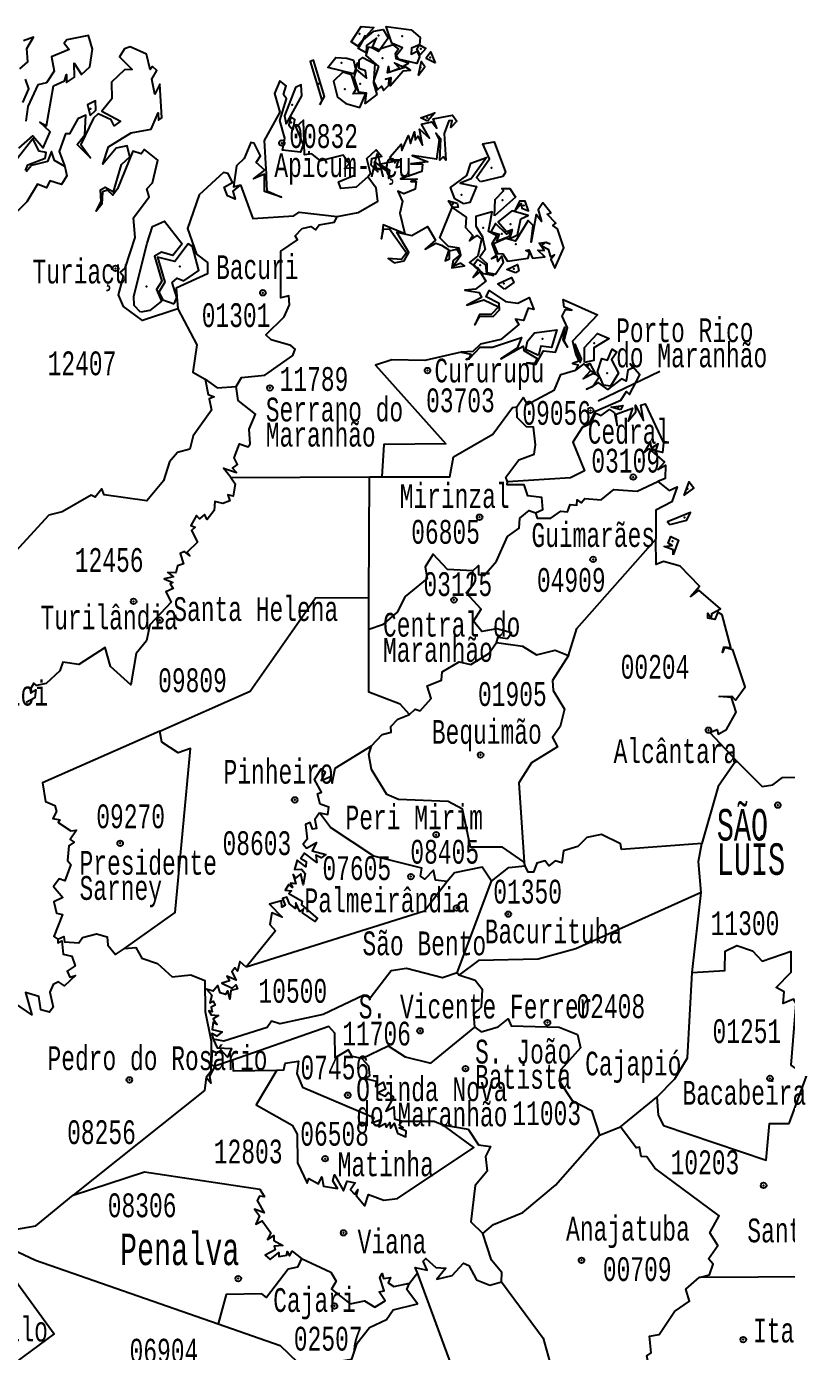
# Model space of a CAD drawing. Header units: millimetres. Extents: x 9851 to 10267, y 23387 to 23778.
# Drawn here: x 10135.6 to 10147.86, y 23690.68 to 23712.06 of the extents above; entities that cross this region are included whole.
import ezdxf
from ezdxf.enums import TextEntityAlignment as Align

# ---------------------------------------------------------------- set-up
doc = ezdxf.new("R2010")
doc.units = ezdxf.units.MM
doc.layers.add('3', color=7, linetype='Continuous')
doc.styles.add('MONOTXT', font='MONOTXT', dxfattribs={"height": 0.2})

# ---------------------------------------------------------------- blocks, each defined once
blk = doc.blocks.new('SEDE')
at = {"layer": '3', "color": 7, "linetype": 'Continuous'}
blk.add_circle((0, 0), 0.00451, dxfattribs=at)

msp = doc.modelspace()

# ---------------------------------------------------------------- linework, layer by layer
at = {"color": 7, "linetype": 'Continuous'}
for p, q in [((10144.823, 23706.022), (10145.818, 23706.5)), ((10138.893, 23704.784), (10141.136, 23704.793)), ((10141.122, 23702.845), (10141.136, 23704.793)), ((10141.136, 23704.793), (10141.335, 23704.794)), ((10141.122, 23702.332), (10141.122, 23702.845)), ((10143.647, 23698.515), (10143.632, 23698.577)), ((10142.548, 23696.788), (10143.102, 23698.269)), ((10146.341, 23696.795), (10146.486, 23698.087)), ((10142.573, 23696.75), (10142.548, 23696.788)), ((10138.922, 23695.38), (10138.64, 23695.281)), ((10145.187, 23694.304), (10145.768, 23694.782)), ((10144.845, 23694.17), (10145.187, 23694.304)), ((10141.78, 23691.78), (10141.906, 23691.946)), ((10149.294, 23691.884), (10146.455, 23691.868))]:
    msp.add_line(p, q, dxfattribs=at)
for points in [[(10135.476, 23710.099), (10135.702, 23710.3), (10135.866, 23710.103), (10135.98, 23710.365), (10135.812, 23710.519), (10135.921, 23710.461), (10136.034, 23711.106), (10136.21, 23711.187), (10136.242, 23711.291), (10136.246, 23711.159), (10136.375, 23711.248), (10136.366, 23711.471), (10136.487, 23711.288), (10136.618, 23711.415), (10136.662, 23711.699), (10136.596, 23711.919), (10136.25, 23711.851), (10136.206, 23711.796), (10136.289, 23711.693), (10136.001, 23711.572), (10136.044, 23711.343), (10135.922, 23711.153), (10135.781, 23711.122), (10135.618, 23710.773), (10135.587, 23710.538)], [(10135.489, 23711.38), (10135.618, 23711.495), (10135.604, 23711.708), (10135.712, 23711.891), (10135.552, 23711.834)], [(10141.082, 23711.91), (10141.058, 23711.914), (10141.013, 23711.831), (10140.944, 23711.745), (10140.835, 23711.817), (10141.001, 23712.063), (10141.201, 23712.049), (10141.082, 23711.91)], [(10141.159, 23711.951), (10141.201, 23711.986), (10141.352, 23712.016), (10141.434, 23711.873), (10141.293, 23711.682), (10141.183, 23711.73), (10141.249, 23711.875), (10141.086, 23711.755), (10141.082, 23711.64), (10140.949, 23711.71), (10140.994, 23711.781), (10141.033, 23711.844), (10141.107, 23711.906), (10141.159, 23711.951)], [(10141.942, 23711.768), (10141.81, 23711.713), (10141.804, 23711.616), (10141.901, 23711.665), (10141.938, 23711.577), (10141.897, 23711.466), (10141.604, 23711.537), (10141.562, 23711.595), (10141.635, 23711.684), (10141.65, 23711.702), (10141.665, 23711.721), (10141.568, 23711.764), (10141.543, 23711.775), (10141.495, 23711.796), (10141.405, 23712.064), (10141.808, 23712.011), (10141.951, 23711.886), (10141.942, 23711.768)], [(10138.04, 23707.507), (10137.47, 23707.316), (10137.161, 23707.544), (10137.084, 23707.731), (10137.164, 23708.029), (10137.11, 23708.095), (10137.192, 23708.163), (10137.349, 23708.658), (10137.325, 23708.975), (10137.577, 23709.313), (10137.542, 23709.445), (10137.632, 23709.54), (10137.715, 23709.907), (10137.503, 23710.076), (10137.446, 23710.007), (10137.312, 23710.053), (10137.067, 23709.441), (10136.993, 23709.343), (10136.903, 23709.423), (10136.823, 23709.396), (10136.815, 23709.194), (10136.72, 23709.081), (10136.802, 23709.241), (10136.791, 23709.425), (10136.867, 23709.471), (10137, 23709.393), (10137.133, 23709.839), (10137.264, 23709.959), (10137.224, 23710.138), (10137.043, 23710.1), (10136.832, 23709.84), (10136.923, 23710.123), (10137.286, 23710.35), (10137.608, 23710.405), (10137.722, 23710.669), (10137.73, 23710.554), (10137.784, 23710.59), (10137.749, 23711.131), (10137.671, 23710.972), (10137.619, 23711.214), (10137.703, 23711.352), (10137.629, 23711.419), (10137.593, 23711.369), (10137.534, 23711.615), (10137.272, 23711.736), (10137.18, 23711.705), (10137.099, 23711.575), (10137.301, 23711.368), (10137.178, 23711.366), (10136.972, 23711.165), (10136.973, 23710.895), (10136.815, 23710.698), (10137.114, 23710.537), (10137.011, 23710.461), (10136.965, 23710.555), (10136.755, 23710.655), (10136.681, 23710.587), (10136.476, 23710.158), (10136.63, 23709.945), (10136.414, 23710.159), (10136.541, 23710.317), (10136.553, 23710.632), (10136.424, 23710.575), (10136.29, 23710.329), (10136.225, 23710.331), (10136.127, 23710.047), (10136.218, 23709.803)], [(10141.173, 23711.721), (10141.164, 23711.722), (10141.11, 23711.732), (10141.072, 23711.595), (10141.281, 23711.418), (10141.2, 23711.183), (10141.238, 23711.099), (10141.264, 23711.041), (10141.326, 23711.103), (10141.362, 23711.031), (10141.443, 23711.117), (10141.453, 23711.226), (10141.392, 23711.216), (10141.477, 23711.241), (10141.467, 23711.105), (10141.677, 23711.349), (10141.797, 23711.361), (10141.722, 23711.409), (10141.425, 23711.315), (10141.44, 23711.417), (10141.45, 23711.328), (10141.615, 23711.393), (10141.536, 23711.477), (10141.665, 23711.418), (10141.762, 23711.47), (10141.563, 23711.543), (10141.553, 23711.634), (10141.602, 23711.703), (10141.517, 23711.767), (10141.315, 23711.706), (10141.279, 23711.663), (10141.173, 23711.721)], [(10141.942, 23711.768), (10142.042, 23711.707), (10141.95, 23711.604), (10141.9, 23711.702), (10141.942, 23711.768)], [(10142.197, 23711.475), (10142.121, 23711.656), (10142.048, 23711.553), (10142.197, 23711.475)], [(10140.331, 23710.799), (10140.407, 23710.936), (10140.232, 23711.521), (10140.178, 23711.501), (10140.362, 23710.876), (10140.331, 23710.799)], [(10140.769, 23711.554), (10140.877, 23711.522), (10140.901, 23711.403), (10140.947, 23711.48), (10140.883, 23711.302), (10140.461, 23711.404), (10140.588, 23711.565), (10140.769, 23711.554)], [(10141.218, 23711.461), (10141.197, 23711.147), (10141.252, 23710.969), (10141.064, 23710.82), (10141.086, 23710.989), (10141.08, 23710.989), (10140.962, 23711.003), (10140.887, 23711.241), (10140.925, 23711.364), (10141.085, 23711.232), (10141.071, 23711.35), (10140.965, 23711.388), (10140.967, 23711.523), (10141.028, 23711.565), (10141.218, 23711.461)], [(10141.917, 23711.274), (10142.025, 23711.414), (10141.97, 23711.499), (10141.917, 23711.274)], [(10135.539, 23710.837), (10135.635, 23711.058), (10135.582, 23711.216)], [(10141.076, 23710.981), (10140.868, 23710.979), (10140.916, 23711.054), (10140.841, 23711.284), (10140.702, 23711.326), (10140.55, 23711.179), (10140.619, 23710.923), (10140.752, 23710.819), (10140.975, 23710.757), (10141.076, 23710.981)], [(10141.107, 23709.637), (10140.916, 23709.469), (10140.67, 23709.449), (10140.633, 23709.554), (10140.893, 23709.665), (10140.892, 23709.782), (10140.73, 23709.771), (10140.803, 23709.846), (10140.711, 23709.985), (10140.342, 23709.893), (10140.202, 23710.008), (10140.085, 23709.99), (10140.07, 23710.552), (10139.943, 23710.439), (10140.061, 23710.154), (10140.022, 23710.033), (10139.73, 23710.07), (10139.767, 23710.261), (10139.687, 23710.544), (10139.796, 23710.894), (10139.748, 23710.965), (10139.789, 23711.108), (10139.685, 23711.189), (10139.603, 23710.98), (10139.689, 23710.679), (10139.435, 23710.225), (10139.46, 23709.761), (10139.46, 23709.76), (10139.464, 23709.694), (10139.468, 23709.626), (10139.479, 23709.412), (10139.715, 23709.307), (10139.437, 23709.4), (10139.441, 23709.683), (10139.263, 23709.603), (10139.442, 23709.745), (10139.305, 23709.869), (10139.376, 23709.979), (10139.271, 23710.183), (10139.216, 23710.19), (10139.112, 23709.932), (10138.988, 23709.815), (10138.94, 23709.474), (10139.052, 23709.509)], [(10139.788, 23710.486), (10140.042, 23710.943), (10140.03, 23711.12), (10139.937, 23711.081), (10139.76, 23710.622), (10139.788, 23710.486)], [(10136.626, 23710.626), (10136.715, 23710.714), (10136.713, 23710.866), (10136.583, 23710.801), (10136.626, 23710.626)], [(10139.9, 23710.392), (10139.928, 23710.563), (10139.866, 23710.604), (10139.829, 23710.47), (10139.9, 23710.392)], [(10141.107, 23709.637), (10141.151, 23709.697), (10141.09, 23709.932), (10141.243, 23710.073), (10141.331, 23709.966), (10141.168, 23709.929), (10141.155, 23709.829), (10141.266, 23709.716), (10141.213, 23709.881), (10141.43, 23709.715), (10141.445, 23709.609), (10141.459, 23709.739), (10141.289, 23709.843), (10141.594, 23709.899), (10141.566, 23709.788), (10141.646, 23709.81), (10141.641, 23709.905), (10141.483, 23709.908), (10141.468, 23709.962), (10141.643, 23710.165), (10141.654, 23710.063), (10141.765, 23710.306), (10141.795, 23710.178), (10141.86, 23710.366), (10141.871, 23710.235), (10141.915, 23710.293), (10141.988, 23710.149), (10141.942, 23710.407), (10142.104, 23710.263), (10141.971, 23710.488), (10142.142, 23710.527), (10142.219, 23710.423), (10142.162, 23710.572), (10142.471, 23710.635), (10142.541, 23710.537), (10142.447, 23710.432), (10142.465, 23710.544), (10142.414, 23710.54), (10142.336, 23710.336), (10142.366, 23709.906), (10142.324, 23709.959), (10142.27, 23709.908), (10142.283, 23710.253), (10142.203, 23710.34), (10142.258, 23710.24), (10142.213, 23709.925), (10141.822, 23709.984), (10142.076, 23709.878), (10141.802, 23709.845), (10141.988, 23709.841), (10141.976, 23709.726), (10141.636, 23709.607), (10141.905, 23709.597), (10141.802, 23709.564), (10141.887, 23709.561), (10141.87, 23709.439), (10141.69, 23709.365), (10141.591, 23709.406), (10141.665, 23709.238), (10141.625, 23709.049), (10141.702, 23708.718), (10141.355, 23708.865), (10141.325, 23708.639), (10141.362, 23708.791), (10141.457, 23708.797), (10141.732, 23708.409), (10141.649, 23708.305), (10141.434, 23708.319), (10141.533, 23708.249), (10141.693, 23708.283), (10141.767, 23708.418), (10141.575, 23708.744), (10141.819, 23708.69), (10142.069, 23708.837), (10142.198, 23708.613), (10142.034, 23708.468), (10142.202, 23708.565), (10142.294, 23708.537), (10142.416, 23708.458), (10142.355, 23708.28), (10142.424, 23708.314), (10142.427, 23708.445), (10142.545, 23708.472), (10142.596, 23708.38), (10142.483, 23708.285), (10142.463, 23708.168), (10142.666, 23708.199), (10142.609, 23708.242), (10142.48, 23708.192), (10142.607, 23708.373), (10142.583, 23708.485), (10142.407, 23708.511), (10142.271, 23708.654), (10142.468, 23709.141), (10142.695, 23708.987), (10142.685, 23708.818), (10142.8, 23708.69), (10142.745, 23708.606), (10142.87, 23708.69), (10142.942, 23708.629), (10142.88, 23708.361), (10142.749, 23708.255), (10142.805, 23708.209), (10142.846, 23708.176), (10142.894, 23708.137), (10142.807, 23708.012), (10142.919, 23708.103), (10143.013, 23707.951), (10142.846, 23707.823), (10142.67, 23707.807), (10142.905, 23707.769), (10142.942, 23707.687), (10142.704, 23707.567), (10142.978, 23707.65), (10143.216, 23707.539), (10143.097, 23707.414), (10142.907, 23707.413), (10142.836, 23707.246), (10142.914, 23707.387), (10143.13, 23707.384), (10143.23, 23707.493), (10143.226, 23707.591), (10143.018, 23707.703), (10143.067, 23707.805), (10143.328, 23707.625), (10143.526, 23707.599), (10143.708, 23707.687), (10143.784, 23707.494), (10143.694, 23707.515), (10143.62, 23707.316), (10143.488, 23707.338), (10143.541, 23707.252), (10143.255, 23707.012), (10142.926, 23706.937), (10142.8, 23706.816), (10142.613, 23706.807)], [(10142.072, 23710.538), (10141.962, 23710.591), (10142.189, 23710.669), (10142.072, 23710.538)], [(10135.58, 23709.742), (10135.619, 23709.83), (10135.9, 23709.936), (10135.913, 23710.028), (10135.805, 23710.052), (10135.702, 23710.253), (10135.447, 23709.929)], [(10142.923, 23709.556), (10142.86, 23709.628), (10143.069, 23709.928), (10142.961, 23710.169), (10143.145, 23710.203), (10143.329, 23709.715), (10143.286, 23709.643), (10142.923, 23709.556)], [(10136.218, 23709.803), (10136.048, 23709.9), (10135.999, 23710.045), (10135.936, 23709.887), (10135.68, 23709.822), (10135.594, 23709.717)], [(10142.648, 23709.2), (10142.512, 23709.282), (10142.44, 23709.465), (10142.707, 23709.658), (10142.769, 23709.859), (10143.02, 23709.948), (10142.775, 23709.603), (10142.596, 23709.537), (10142.861, 23709.482), (10142.755, 23709.224), (10142.648, 23709.2)], [(10136.218, 23709.803), (10136.247, 23709.651), (10136.163, 23709.513), (10135.975, 23709.575), (10135.919, 23709.462), (10135.775, 23709.518), (10135.605, 23709.236), (10133.786, 23707.41), (10133.771, 23707.153), (10133.86, 23706.94), (10134.873, 23706.631), (10135.119, 23705.814), (10135.094, 23705.511), (10134.793, 23704.713), (10134.794, 23704.25), (10134.575, 23703.849), (10134.487, 23703.368), (10134.324, 23702.995)], [(10139.052, 23709.509), (10138.928, 23709.405), (10138.967, 23709.277), (10138.841, 23709.33), (10138.787, 23709.47), (10138.925, 23709.545), (10138.855, 23709.69), (10138.778, 23709.708), (10138.383, 23709.349), (10138.198, 23708.801), (10138.339, 23708.387), (10138.517, 23708.254), (10138.519, 23708.073), (10138.016, 23707.839), (10138.04, 23707.507)], [(10139.052, 23709.509), (10139.248, 23708.964), (10139.912, 23709.009), (10139.998, 23709.067), (10140.613, 23708.999)], [(10140.613, 23708.999), (10140.95, 23709.061), (10141.266, 23709.246), (10141.242, 23709.456), (10141.107, 23709.637)], [(10143.153, 23709.01), (10143.164, 23709.274), (10143.297, 23709.409), (10143.268, 23709.451), (10143.396, 23709.45), (10143.492, 23709.309), (10143.153, 23709.01)], [(10142.48, 23709.145), (10142.41, 23709.251), (10142.548, 23709.212), (10142.562, 23709.15), (10142.48, 23709.145)], [(10143.986, 23708.585), (10144.046, 23708.554), (10143.969, 23708.58), (10143.902, 23708.529), (10144.015, 23708.469), (10144.054, 23708.344), (10144.118, 23708.38), (10144.061, 23708.302), (10144.126, 23708.163), (10144.27, 23708.49), (10144.17, 23708.799), (10144.091, 23708.85), (10144.138, 23708.887), (10143.999, 23709.036), (10144.062, 23709.058), (10143.933, 23709.217), (10143.857, 23709.104), (10143.91, 23708.918), (10143.822, 23709.027), (10143.745, 23708.583), (10143.773, 23708.852), (10143.694, 23708.935), (10143.488, 23708.599), (10143.335, 23708.642), (10143.137, 23708.557), (10143.199, 23708.402), (10143.284, 23708.393), (10143.359, 23708.274), (10143.695, 23708.323), (10143.715, 23708.415), (10143.656, 23708.45), (10143.706, 23708.46), (10143.765, 23708.323), (10143.962, 23708.344), (10143.848, 23708.454), (10143.955, 23708.447), (10143.873, 23708.566), (10143.986, 23708.585)], [(10143.492, 23709.07), (10143.433, 23709.088), (10143.212, 23708.913), (10143.345, 23708.753), (10143.438, 23708.786), (10143.395, 23708.634), (10143.522, 23708.701), (10143.574, 23708.96), (10143.694, 23709.013), (10143.492, 23709.07)], [(10143.479, 23709.09), (10143.58, 23709.208), (10143.592, 23709.131), (10143.699, 23709.086), (10143.646, 23709.242), (10143.554, 23709.246), (10143.479, 23709.09)], [(10137.44, 23707.454), (10137.333, 23707.561), (10137.328, 23707.711), (10137.543, 23708.569), (10137.632, 23708.834), (10137.823, 23708.92), (10138.111, 23708.558), (10137.959, 23708.365), (10137.775, 23708.423), (10137.666, 23708.356), (10137.783, 23707.952), (10137.697, 23707.819), (10137.778, 23707.633), (10137.588, 23707.478), (10137.44, 23707.454)], [(10138.98, 23706.252), (10139.069, 23706.397), (10139.445, 23706.435), (10139.898, 23706.756), (10139.935, 23706.858), (10139.864, 23706.917), (10139.545, 23707.004), (10139.459, 23707.089), (10139.755, 23707.375), (10139.841, 23707.571), (10139.83, 23707.716), (10139.702, 23707.685), (10139.705, 23708.439), (10139.971, 23708.623), (10139.932, 23708.685), (10140.047, 23708.801), (10140.185, 23708.836), (10140.262, 23708.782), (10140.322, 23708.863), (10140.567, 23708.908), (10140.613, 23708.999)], [(10142.955, 23708.667), (10142.961, 23708.639), (10142.963, 23708.63), (10142.999, 23708.466), (10142.913, 23708.34), (10143.025, 23708.237), (10143.028, 23708.095), (10143.167, 23708.068), (10143.298, 23708.26), (10143.267, 23708.358), (10143.207, 23708.27), (10143.194, 23708.353), (10143.104, 23708.312), (10143.182, 23708.375), (10143.115, 23708.563), (10143.19, 23708.686), (10143.054, 23708.754), (10143.114, 23709.075), (10142.851, 23708.998), (10142.847, 23708.839), (10142.955, 23708.667)], [(10143.185, 23708.599), (10143.394, 23708.681), (10143.424, 23708.772), (10143.343, 23708.71), (10143.169, 23708.882), (10143.091, 23708.752), (10143.228, 23708.714), (10143.185, 23708.599)], [(10137.983, 23707.589), (10138.025, 23707.687), (10137.948, 23707.93), (10138.027, 23708), (10138.135, 23707.96), (10138.378, 23708.128), (10138.278, 23708.511), (10138.209, 23708.554), (10137.993, 23708.271), (10137.71, 23708.338), (10137.831, 23707.936), (10137.733, 23707.773), (10137.8, 23707.654), (10137.983, 23707.589)], [(10142.866, 23708.169), (10142.816, 23708.223), (10142.874, 23708.302), (10143.005, 23708.219), (10143.022, 23708.071), (10143.134, 23708.043), (10142.974, 23708.072), (10142.95, 23708.095), (10142.916, 23708.128), (10142.877, 23708.166), (10142.866, 23708.169)], [(10143.31, 23707.825), (10143.206, 23707.911), (10143.423, 23708.012), (10143.461, 23707.932), (10143.31, 23707.825)], [(10143.49, 23708.09), (10143.352, 23708.139), (10143.52, 23708.22), (10143.544, 23708.126), (10143.49, 23708.09)], [(10142.613, 23706.807), (10142.771, 23706.775), (10142.743, 23706.708), (10142.695, 23706.689), (10142.745, 23706.702), (10142.747, 23706.704), (10142.917, 23706.887), (10143.116, 23706.887), (10143.588, 23707.044), (10143.514, 23706.872), (10143.255, 23706.702), (10143.615, 23706.902), (10143.626, 23706.834), (10143.841, 23706.707), (10143.796, 23706.623), (10143.675, 23706.634), (10143.818, 23706.609), (10143.942, 23706.829), (10144.133, 23706.806), (10144.288, 23707.209), (10144.252, 23707.014), (10144.329, 23706.889), (10144.275, 23706.993), (10144.327, 23707.202), (10144.242, 23707.39), (10144.297, 23707.497), (10144.397, 23707.485), (10144.274, 23707.536), (10144.257, 23707.657), (10144.815, 23707.408), (10144.407, 23706.987), (10144.464, 23706.764), (10144.49, 23706.709), (10144.513, 23706.664), (10144.412, 23706.625), (10144.503, 23706.605), (10144.458, 23706.517)], [(10138.04, 23707.507), (10138.349, 23706.925), (10138.284, 23706.483), (10138.483, 23706.37)], [(10143.862, 23706.755), (10143.654, 23706.849), (10143.683, 23706.985), (10143.794, 23707.121), (10144.158, 23707.168), (10144.073, 23706.88), (10143.901, 23706.904), (10143.862, 23706.755)], [(10144.601, 23706.643), (10144.603, 23706.884), (10144.812, 23707.11), (10145.003, 23707.03), (10144.753, 23706.877), (10144.754, 23706.675), (10144.601, 23706.643)], [(10142.613, 23706.807), (10142.026, 23706.673), (10141.492, 23706.686), (10141.232, 23706.596), (10142.366, 23705.326), (10141.366, 23705.316), (10141.335, 23704.794)], [(10144.487, 23706.765), (10144.536, 23706.643), (10144.556, 23706.7), (10144.453, 23706.936), (10144.487, 23706.765)], [(10144.849, 23706.408), (10144.847, 23706.412), (10144.811, 23706.49), (10144.882, 23706.707), (10144.972, 23706.679), (10145.051, 23706.857), (10145.124, 23706.805), (10145.039, 23706.686), (10145.153, 23706.468), (10145.025, 23706.259), (10144.912, 23706.274), (10144.849, 23706.408)], [(10143.51, 23705.924), (10143.613, 23706.078), (10143.679, 23705.965), (10144.118, 23706.199), (10144.22, 23706.446), (10144.458, 23706.517)], [(10144.57, 23705.599), (10144.69, 23705.67), (10144.783, 23705.856), (10145.189, 23706.035), (10145.282, 23706.17), (10145.331, 23706.126), (10145.495, 23706.439), (10145.338, 23706.619), (10145.39, 23706.553), (10145.303, 23706.518), (10145.278, 23706.34), (10145.201, 23706.377), (10145.127, 23706.32), (10145.053, 23706.262), (10145.045, 23706.256), (10144.98, 23706.206), (10144.823, 23706.32), (10144.754, 23706.268), (10144.73, 23706.25), (10144.637, 23706.211), (10144.742, 23706.266), (10144.841, 23706.409), (10144.791, 23706.449), (10144.739, 23706.456), (10144.581, 23706.376), (10144.698, 23706.505), (10144.671, 23706.537), (10144.592, 23706.621), (10144.458, 23706.517)], [(10144.716, 23706.495), (10144.617, 23706.601), (10144.692, 23706.623), (10144.777, 23706.462), (10144.716, 23706.495)], [(10138.483, 23706.37), (10138.532, 23706.123), (10138.629, 23706.086), (10138.547, 23706.054), (10138.585, 23705.871), (10138.287, 23705.459), (10138.236, 23705.241), (10138.033, 23705.185), (10137.906, 23705.038), (10137.808, 23704.728), (10137.538, 23704.405), (10136.854, 23704.505), (10136.812, 23704.6), (10136.706, 23704.468), (10136.644, 23704.499), (10136.171, 23704.228), (10135.959, 23704.178), (10135.3, 23703.46), (10134.324, 23702.995)], [(10138.483, 23706.37), (10138.673, 23706.234), (10138.98, 23706.252)], [(10138.893, 23704.784), (10138.775, 23704.933), (10138.987, 23704.863), (10138.922, 23704.935), (10139.005, 23704.992), (10138.951, 23705.103), (10139.033, 23705.325), (10139.174, 23705.277), (10139.206, 23705.328), (10139.189, 23705.564), (10139.293, 23705.809), (10139.014, 23706.026), (10138.98, 23706.252)], [(10141.335, 23704.794), (10142.432, 23704.796), (10142.489, 23705.119), (10143.125, 23705.481), (10143.44, 23705.913), (10143.51, 23705.924)], [(10143.358, 23704.713), (10143.336, 23704.792), (10143.545, 23705.069), (10143.793, 23705.162), (10143.815, 23705.311), (10143.778, 23705.595), (10143.665, 23705.6), (10143.519, 23705.754), (10143.51, 23705.924)], [(10144.57, 23705.599), (10144.699, 23705.653), (10144.788, 23705.821), (10144.874, 23705.787), (10145.009, 23705.88), (10145.086, 23705.829), (10145.129, 23705.625), (10145.114, 23705.804), (10145.38, 23705.903), (10145.306, 23705.693), (10145.43, 23705.845), (10145.428, 23705.949), (10145.498, 23705.811), (10145.553, 23705.704), (10145.512, 23705.952), (10145.581, 23705.975), (10145.877, 23705.345), (10145.864, 23705.188), (10145.755, 23705.217), (10145.794, 23705.327), (10145.685, 23705.26), (10145.669, 23705.36), (10145.564, 23705.19), (10145.647, 23705.249), (10145.893, 23705.03), (10145.788, 23704.915), (10145.91, 23704.983), (10145.906, 23704.768), (10145.788, 23704.719)], [(10145.183, 23705.877), (10145.032, 23705.918), (10145.224, 23705.947), (10145.183, 23705.877)], [(10144.57, 23705.599), (10144.417, 23705.352), (10144.603, 23704.893), (10144.38, 23704.777), (10143.358, 23704.713)], [(10138.893, 23704.784), (10138.968, 23704.68), (10138.935, 23704.483), (10138.845, 23704.505), (10138.878, 23704.406), (10138.767, 23704.363), (10138.638, 23704.396), (10138.626, 23704.249), (10138.512, 23704.108), (10138.471, 23704.186), (10138.392, 23704.118), (10138.34, 23704.168), (10138.251, 23704.008), (10138.322, 23703.983), (10138.263, 23703.927), (10138.356, 23703.74), (10138.191, 23703.579), (10138.236, 23703.52), (10138.15, 23703.589), (10138.08, 23703.559), (10138.132, 23703.39), (10138.034, 23703.359), (10138.01, 23703.247), (10137.88, 23703.249), (10137.968, 23703.178), (10137.821, 23703.148), (10137.962, 23703.088), (10137.918, 23703.067), (10137.967, 23702.99), (10137.845, 23702.936), (10137.934, 23702.772), (10137.586, 23702.408), (10137.532, 23702.15), (10137.368, 23701.942), (10137.284, 23701.435), (10136.955, 23701.732), (10136.868, 23702.038), (10136.443, 23701.766), (10136.185, 23701.804), (10136.135, 23701.664), (10135.914, 23701.457), (10135.762, 23701.429), (10135.715, 23701.464), (10135.656, 23701.364), (10135.67, 23701.305), (10135.749, 23701.354), (10135.734, 23701.226), (10135.59, 23701.152)], [(10143.814, 23704.216), (10143.932, 23704.267), (10143.917, 23704.463), (10143.689, 23704.49), (10143.627, 23704.663), (10143.355, 23704.666), (10143.358, 23704.713)], [(10143.814, 23704.216), (10143.839, 23704.13), (10144.06, 23704.129), (10144.219, 23704.241), (10144.33, 23704.23), (10144.373, 23704.35), (10144.477, 23704.34), (10144.483, 23704.425), (10144.547, 23704.374), (10144.607, 23704.446), (10144.87, 23704.424), (10145.078, 23704.592), (10145.455, 23704.565), (10145.788, 23704.719)], [(10145.788, 23704.719), (10145.971, 23704.574), (10146.097, 23704.636), (10146.013, 23704.39), (10145.753, 23704.259), (10145.752, 23703.79)], [(10146.205, 23704.491), (10146.366, 23704.612), (10146.288, 23704.714), (10146.205, 23704.491)], [(10142.802, 23703.276), (10142.892, 23703.364), (10142.895, 23703.216), (10142.983, 23703.2), (10143.185, 23703.432), (10143.361, 23703.83), (10143.55, 23703.966), (10143.558, 23704.13), (10143.713, 23704.249), (10143.814, 23704.216)], [(10145.982, 23704.023), (10146.255, 23704.095), (10146.312, 23704.218), (10145.941, 23704.066), (10145.982, 23704.023)], [(10144.347, 23701.912), (10144.478, 23702.348), (10145.752, 23703.79)], [(10147.053, 23700.215), (10146.628, 23700.666), (10146.742, 23700.718), (10146.763, 23700.643), (10146.896, 23700.715), (10147.05, 23700.997), (10146.976, 23701.231), (10146.774, 23701.249), (10146.979, 23701.256), (10147.038, 23701.191), (10147.197, 23701.406), (10146.996, 23702.001), (10146.862, 23702.039), (10146.83, 23701.96), (10146.853, 23702.053), (10146.967, 23702.041), (10146.826, 23702.567), (10146.757, 23702.611), (10146.706, 23702.491), (10146.595, 23702.514), (10146.594, 23702.593), (10146.655, 23702.506), (10146.656, 23702.59), (10146.797, 23702.662), (10146.446, 23702.963), (10146.312, 23702.861), (10146.461, 23703.029), (10146.148, 23703.351), (10145.876, 23703.426), (10145.76, 23703.379), (10145.752, 23703.79)], [(10146.033, 23703.538), (10146.036, 23703.619), (10145.89, 23703.669), (10146.016, 23703.689), (10145.955, 23703.722), (10145.994, 23703.829), (10146.12, 23703.774), (10146.033, 23703.538)], [(10142.802, 23703.276), (10142.395, 23703.299), (10142.159, 23703.544), (10142.032, 23703.341), (10142.066, 23703.151), (10141.711, 23702.862), (10141.579, 23702.611), (10141.343, 23702.408), (10141.122, 23702.332)], [(10143.184, 23702.122), (10143.212, 23702.204), (10143.36, 23702.185), (10143.424, 23702.277), (10143.19, 23702.343), (10142.948, 23702.298), (10142.81, 23702.466), (10142.936, 23702.656), (10142.696, 23702.924), (10142.777, 23703.026), (10142.802, 23703.276)], [(10137.752, 23700.687), (10139.206, 23701.333), (10140.261, 23702.84), (10141.122, 23702.845)], [(10141.778, 23700.961), (10141.627, 23701.124), (10141.122, 23701.321), (10141.122, 23702.332)], [(10141.778, 23700.961), (10141.87, 23701.046), (10141.949, 23701.02), (10142.128, 23701.218), (10142.066, 23701.42), (10142.297, 23701.511), (10142.305, 23701.648), (10142.581, 23701.809), (10142.767, 23701.763), (10143.058, 23701.942), (10143.184, 23702.122)], [(10143.184, 23702.122), (10143.603, 23702.06), (10143.831, 23701.923), (10144.128, 23701.999), (10144.347, 23701.912)], [(10144.347, 23701.912), (10144.089, 23701.506), (10144.096, 23701.344), (10144.278, 23701.045), (10144.213, 23700.762), (10144.087, 23700.588), (10144.167, 23700.436), (10143.749, 23700.176), (10143.541, 23699.857), (10143.632, 23698.577)], [(10141.167, 23700.452), (10141.339, 23700.633), (10141.483, 23700.672), (10141.476, 23700.763), (10141.591, 23700.885), (10141.778, 23700.961)], [(10137.752, 23700.687), (10135.855, 23699.855), (10135.904, 23699.556), (10136.055, 23699.49), (10136.084, 23699.392), (10136.022, 23699.278), (10136.135, 23699.26), (10136.108, 23699.217), (10136.311, 23699.081), (10136.405, 23699.091), (10136.304, 23698.938), (10136.367, 23698.898), (10136.283, 23698.839), (10136.258, 23698.599), (10136.313, 23698.538), (10136.219, 23698.274), (10136.125, 23698.308), (10136.033, 23698.181), (10136.184, 23698.004), (10136.037, 23697.934), (10136.08, 23697.749), (10136.18, 23697.728), (10136.04, 23697.377), (10136.103, 23697.331)], [(10137.18, 23697.18), (10137.996, 23697.76), (10138.246, 23700.412), (10138.047, 23700.342), (10137.783, 23700.513), (10137.752, 23700.687)], [(10140.327, 23699.369), (10140.46, 23699.343), (10140.478, 23699.46), (10140.338, 23699.509), (10140.296, 23699.677), (10140.359, 23699.702), (10140.247, 23699.911), (10140.356, 23700.084), (10140.416, 23700.03), (10140.354, 23699.891), (10140.505, 23699.959), (10140.531, 23699.852), (10140.579, 23700.091), (10141.167, 23700.452)], [(10143.632, 23698.577), (10143.281, 23698.818), (10142.764, 23698.815), (10142.632, 23699.428), (10142.403, 23699.555), (10141.599, 23699.584), (10141.413, 23699.666), (10141.168, 23700.068), (10141.122, 23700.312), (10141.167, 23700.452)], [(10147.053, 23700.215), (10146.761, 23699.794), (10146.495, 23698.876)], [(10147.053, 23700.215), (10147.469, 23699.796), (10147.644, 23699.822), (10147.8, 23699.944), (10148.097, 23699.947), (10148.604, 23700.085)], [(10140.327, 23699.369), (10140.25, 23699.263), (10140.277, 23699.117), (10140.214, 23699.107), (10140.174, 23699.214), (10140.101, 23699.183), (10140.127, 23698.947), (10140.062, 23698.867), (10140.115, 23698.802), (10140.276, 23698.894), (10140.21, 23698.755), (10140.428, 23698.7), (10140.352, 23698.645), (10140.268, 23698.686), (10140.282, 23698.571), (10140.084, 23698.719), (10140.024, 23698.636), (10140.112, 23698.586), (10140.108, 23698.5), (10139.966, 23698.609), (10139.921, 23698.454), (10140.034, 23698.463), (10140.094, 23698.391), (10140.061, 23698.21), (10140.027, 23698.384), (10139.941, 23698.317), (10139.9, 23698.375), (10139.944, 23698.227), (10139.86, 23698.236), (10139.892, 23698.164), (10139.833, 23698.216), (10139.77, 23698.123), (10139.874, 23698.113), (10139.833, 23698.071), (10140.046, 23697.944), (10140.034, 23697.884), (10140.295, 23697.664), (10140.256, 23697.616), (10140.053, 23697.759), (10140.066, 23697.819), (10140.008, 23697.781), (10139.942, 23697.918), (10139.941, 23697.829), (10139.844, 23697.904), (10139.798, 23698.011), (10139.727, 23697.988), (10139.773, 23697.882), (10139.719, 23697.849), (10139.714, 23697.953), (10139.518, 23697.897), (10139.725, 23697.686), (10139.555, 23697.755), (10139.523, 23697.569), (10139.616, 23697.468), (10139.142, 23696.879)], [(10142.389, 23698.263), (10142.198, 23698.286), (10142.165, 23698.446), (10142.027, 23698.299), (10141.955, 23698.351), (10141.979, 23698.476), (10141.204, 23698.672), (10140.505, 23699.135), (10140.327, 23699.369)], [(10146.495, 23698.876), (10145.203, 23698.778), (10145.184, 23698.873), (10144.877, 23699.019), (10144.641, 23698.972), (10144.498, 23698.825), (10144.264, 23698.759), (10144.237, 23698.562), (10144.132, 23698.597), (10144.026, 23698.513), (10143.967, 23698.596), (10143.832, 23698.558), (10143.779, 23698.412), (10143.694, 23698.415), (10143.647, 23698.515)], [(10146.486, 23698.087), (10146.444, 23698.585), (10146.495, 23698.876)], [(10143.102, 23698.269), (10142.95, 23698.492), (10142.506, 23698.403), (10142.389, 23698.263)], [(10143.102, 23698.269), (10143.381, 23698.487), (10143.647, 23698.515)], [(10142.389, 23698.263), (10142.022, 23697.783), (10139.142, 23696.879)], [(10146.486, 23698.087), (10144.461, 23697.178), (10143.855, 23697.01), (10142.891, 23696.99), (10142.573, 23696.75)], [(10136.103, 23697.331), (10136.105, 23697.272), (10136.167, 23697.305), (10136.187, 23697.09), (10136.327, 23697.058), (10136.386, 23696.899), (10136.254, 23696.815), (10136.297, 23696.721), (10136.389, 23696.746), (10136.21, 23696.58), (10136.115, 23696.641), (10136.029, 23696.598), (10135.975, 23696.475), (10136.027, 23696.234), (10135.971, 23696.154), (10135.827, 23696.192), (10135.798, 23696.407), (10135.583, 23696.473), (10135.683, 23696.112), (10135.41, 23696.298)], [(10136.103, 23697.331), (10136.202, 23697.377), (10136.212, 23697.287), (10136.441, 23697.271), (10136.504, 23697.361), (10136.73, 23697.417), (10136.9, 23697.367), (10136.91, 23697.234), (10137.032, 23697.086), (10137.18, 23697.18)], [(10137.18, 23697.18), (10137.365, 23697.197), (10137.458, 23697.027), (10137.712, 23696.938), (10137.948, 23696.725), (10138.249, 23696.756), (10138.477, 23696.662), (10138.481, 23696.162), (10138.577, 23695.683), (10138.572, 23695.198), (10138.5, 23695.101)], [(10146.341, 23696.795), (10146.866, 23696.826), (10146.873, 23697.137), (10147.063, 23697.231), (10147.313, 23697.141), (10147.471, 23696.978), (10147.938, 23697.136)], [(10147.907, 23694.357), (10148.187, 23695.122), (10147.94, 23695.297), (10148.02, 23696.291), (10147.975, 23696.365), (10147.812, 23696.292), (10147.823, 23696.483), (10147.697, 23696.55), (10147.938, 23696.801), (10147.938, 23697.136)], [(10139.142, 23696.879), (10139.041, 23696.971), (10139.005, 23696.817), (10138.961, 23696.868), (10138.913, 23696.802), (10138.981, 23696.672), (10138.829, 23696.734), (10138.875, 23696.659), (10138.751, 23696.623), (10138.915, 23696.54), (10138.976, 23696.592), (10139.005, 23696.529), (10138.894, 23696.502), (10138.877, 23696.361), (10138.849, 23696.499), (10138.81, 23696.436), (10138.721, 23696.463), (10138.688, 23696.584), (10138.613, 23696.492), (10138.504, 23696.526), (10138.59, 23696.426), (10138.555, 23696.302), (10138.609, 23696.332), (10138.644, 23696.264), (10138.58, 23696.236), (10138.597, 23696.16), (10138.54, 23696.177), (10138.577, 23696.108), (10138.696, 23696.102), (10138.608, 23696.048), (10138.674, 23695.954), (10138.609, 23695.991), (10138.595, 23695.876), (10138.757, 23695.835), (10138.672, 23695.767), (10138.591, 23695.811), (10138.608, 23695.719)], [(10142.548, 23696.788), (10142.313, 23696.71), (10141.731, 23696.861), (10141.482, 23696.82), (10141.144, 23696.381), (10141.041, 23696.43), (10140.387, 23696.118), (10139.686, 23695.964), (10139.55, 23696.007), (10139.483, 23695.904), (10138.783, 23695.684), (10138.608, 23695.719)], [(10142.835, 23695.913), (10142.815, 23696.122), (10142.942, 23696.242), (10142.956, 23696.516), (10142.841, 23696.666), (10142.573, 23696.75)], [(10145.768, 23694.782), (10146.063, 23695.076), (10146.267, 23695.417), (10146.341, 23696.795)], [(10142.835, 23695.913), (10142.936, 23695.838), (10143.209, 23695.916), (10143.37, 23696.045), (10143.42, 23695.933), (10144.193, 23695.911), (10144.488, 23695.792), (10144.54, 23695.578), (10144.224, 23695.222), (10144.193, 23695.043), (10144.403, 23694.726), (10144.717, 23694.568), (10144.845, 23694.17)], [(10141.011, 23695.407), (10140.853, 23695.439), (10140.795, 23695.546), (10140.582, 23695.417), (10140.572, 23695.813), (10140.477, 23695.924), (10138.922, 23695.38)], [(10141.011, 23695.407), (10141.436, 23695.612), (10141.71, 23695.431), (10142.126, 23695.33), (10142.835, 23695.913)], [(10138.608, 23695.719), (10138.675, 23695.576), (10138.909, 23695.566), (10138.844, 23695.428), (10138.736, 23695.544), (10138.674, 23695.489), (10138.592, 23695.531), (10138.58, 23695.309), (10138.64, 23695.281)], [(10141.011, 23695.407), (10141.115, 23695.289), (10141.136, 23695.126), (10141.069, 23695.083), (10141.239, 23695.037), (10141.231, 23694.956), (10141.354, 23695.023), (10141.391, 23694.908), (10141.275, 23694.854), (10141.384, 23694.799), (10141.433, 23694.857), (10141.52, 23694.78), (10141.395, 23694.553), (10141.528, 23694.626), (10141.536, 23694.434), (10141.664, 23694.396)], [(10138.64, 23695.281), (10138.551, 23695.122), (10138.573, 23695.009), (10138.5, 23695.101)], [(10138.922, 23695.38), (10138.935, 23695.206), (10139.638, 23695.218)], [(10139.638, 23695.218), (10139.304, 23694.658), (10139.883, 23694.329), (10139.967, 23694.183), (10139.971, 23693.72), (10140.128, 23693.392), (10140.155, 23693.468), (10140.313, 23693.381), (10140.365, 23693.496), (10140.39, 23693.347), (10140.619, 23693.308), (10140.542, 23693.43), (10140.57, 23693.528), (10140.716, 23693.268), (10140.773, 23693.426), (10140.903, 23693.396), (10140.826, 23693.284), (10140.894, 23693.213), (10140.947, 23693.293), (10140.916, 23693.194), (10141.06, 23693.027), (10141.115, 23693.21), (10141.363, 23693.12), (10141.585, 23693.148), (10142.816, 23693.969), (10142.318, 23694.334)], [(10139.638, 23695.218), (10139.753, 23695.22), (10139.775, 23695.328), (10139.988, 23695.363), (10139.96, 23695.161), (10140.052, 23694.943), (10141.203, 23694.453), (10141.173, 23694.366), (10141.301, 23694.418), (10141.286, 23694.304), (10141.386, 23694.355), (10141.401, 23694.299), (10141.46, 23694.372), (10141.472, 23694.279), (10141.534, 23694.361), (10141.583, 23694.199), (10141.719, 23694.142), (10141.724, 23694.234), (10141.612, 23694.284), (10141.679, 23694.29), (10141.61, 23694.336), (10141.664, 23694.396)], [(10138.5, 23695.101), (10138.473, 23694.889), (10136.352, 23693.197)], [(10145.768, 23694.782), (10145.793, 23694.489), (10145.879, 23694.324), (10147.537, 23693.767), (10147.589, 23694.354), (10147.907, 23694.357)], [(10141.664, 23694.396), (10142.178, 23694.393), (10142.318, 23694.334)], [(10142.318, 23694.334), (10142.726, 23694.266), (10142.894, 23694.014), (10143.086, 23693.984), (10143.004, 23693.822), (10143.035, 23693.588), (10142.84, 23693.357), (10142.769, 23692.771), (10142.961, 23692.58)], [(10142.961, 23692.58), (10143.137, 23692.725), (10143.607, 23692.918), (10144.137, 23693.359), (10144.845, 23694.17)], [(10146.455, 23691.868), (10146.62, 23691.914), (10146.68, 23692.088), (10146.605, 23692.171), (10146.753, 23692.386), (10146.625, 23692.592), (10146.776, 23692.865), (10145.736, 23693.637), (10145.608, 23693.82), (10145.518, 23693.821), (10145.492, 23693.975), (10145.439, 23693.963), (10145.187, 23694.304)], [(10136.352, 23693.197), (10137.502, 23693.577), (10139.364, 23693.297), (10139.438, 23693.174), (10139.36, 23693.183), (10139.322, 23693.112), (10139.435, 23692.912), (10139.279, 23692.973), (10139.358, 23692.867), (10139.299, 23692.729), (10139.403, 23692.784), (10139.543, 23692.591), (10139.485, 23692.485), (10139.589, 23692.548), (10139.587, 23692.47), (10139.737, 23692.387), (10139.596, 23692.376), (10139.611, 23692.315), (10139.452, 23692.23), (10139.528, 23692.162), (10139.668, 23692.275), (10139.671, 23692.21), (10139.801, 23692.23), (10139.806, 23692.291), (10139.844, 23692.219), (10139.883, 23692.296), (10140.038, 23692.176)], [(10134.882, 23692.556), (10135.747, 23692.704), (10136.352, 23693.197)], [(10134.882, 23692.556), (10135.745, 23692.15), (10138.692, 23691.124)], [(10134.882, 23692.556), (10136.044, 23690.96), (10135.03, 23690.213)], [(10143.262, 23691.803), (10143.27, 23691.952), (10143.104, 23692.149), (10142.961, 23692.58)], [(10140.038, 23692.176), (10139.972, 23692.036), (10139.823, 23692.007), (10139.469, 23691.548), (10139.394, 23691.609), (10138.821, 23691.597), (10138.692, 23691.124)], [(10140.038, 23692.176), (10140.508, 23691.955), (10140.593, 23691.811), (10140.519, 23691.682), (10140.821, 23691.446), (10141.054, 23691.496), (10141.222, 23691.392), (10141.385, 23691.496), (10141.288, 23691.64), (10141.369, 23691.655), (10141.298, 23691.871), (10141.337, 23691.937), (10141.361, 23691.856), (10141.475, 23691.873), (10141.435, 23691.787), (10141.527, 23691.726), (10141.78, 23691.78)], [(10141.906, 23691.946), (10141.872, 23692.034), (10142.063, 23691.988), (10142, 23692.135), (10142.045, 23692.176), (10142.203, 23692.032), (10142.364, 23692.022), (10142.218, 23691.842), (10142.469, 23691.905), (10142.651, 23692.103), (10142.738, 23692.064), (10142.862, 23691.832), (10143.075, 23691.748), (10143.262, 23691.803)], [(10139.76, 23689.12), (10140.05, 23689.553), (10140.262, 23689.673), (10140.285, 23689.884), (10140.601, 23690.21), (10140.642, 23690.521), (10140.849, 23690.553), (10140.935, 23690.813), (10141.134, 23691.066), (10141.408, 23691.195), (10141.515, 23691.349), (10141.91, 23691.446), (10141.735, 23691.677), (10141.78, 23691.78)], [(10142.609, 23690.047), (10141.906, 23691.946)], [(10143.262, 23691.803), (10143.935, 23690.891), (10144.042, 23690.505), (10144.766, 23690.336)], [(10145.445, 23690.176), (10145.659, 23690.37), (10145.609, 23690.607), (10145.677, 23690.657), (10145.65, 23690.922), (10145.81, 23690.951), (10146.054, 23691.322), (10146.3, 23691.488), (10146.239, 23691.682), (10146.455, 23691.868)], [(10138.692, 23691.124), (10139.692, 23690.774), (10139.971, 23690.504), (10139.909, 23690.419), (10140.004, 23690.263), (10139.941, 23690.204), (10139.869, 23690.29), (10139.867, 23690.111), (10139.779, 23690.193), (10139.808, 23690.078), (10139.68, 23690.043), (10139.599, 23689.895), (10139.692, 23689.67), (10139.662, 23689.518), (10139.76, 23689.12)]]:
    msp.add_lwpolyline(points, dxfattribs=at)
for p in [(10140.974, 23711.943), (10141.278, 23711.919), (10141.66, 23711.909), (10141.963, 23711.703), (10140.684, 23711.476), (10141.342, 23711.552), (10142.11, 23711.566), (10141.958, 23711.4), (10140.311, 23711.137), (10140.735, 23711.052), (10140.984, 23711.14), (10139.883, 23710.798), (10136.629, 23710.735), (10142.063, 23710.592), (10139.868, 23710.514), (10139.719, 23710.182), (10143.1, 23709.785), (10142.616, 23709.345), (10142.478, 23709.204), (10143.282, 23709.259), (10143.626, 23709.173), (10143.411, 23708.872), (10142.97, 23708.815), (10143.268, 23708.716), (10143.497, 23708.55), (10137.035, 23708.16), (10138.075, 23708.189), (10142.919, 23708.212), (10143.465, 23708.153), (10137.533, 23707.867), (10143.303, 23707.917), (10139.413, 23707.766), (10143.926, 23707.025), (10144.757, 23706.954), (10144.486, 23706.829), (10144.664, 23706.591), (10142.069, 23706.51), (10144.97, 23706.47), (10139.527, 23706.23), (10145.149, 23705.916), (10144.702, 23705.868), (10145.391, 23704.791), (10146.265, 23704.6), (10142.91, 23704.143), (10146.217, 23704.14), (10146.026, 23703.756), (10144.741, 23703.463), (10137.327, 23702.785), (10142.497, 23702.807), (10137.752, 23702.482), (10146.605, 23700.705), (10142.927, 23700.305), (10139.927, 23699.58), (10147.724, 23699.496), (10137.11, 23698.88), (10142.21, 23699.018), (10141.802, 23698.341), (10142.538, 23697.835), (10143.374, 23697.735), (10141.949, 23695.852), (10144.005, 23695.985), (10142.683, 23695.241), (10137.258, 23695.06), (10147.597, 23695.085), (10140.783, 23694.813), (10140.416, 23693.788), (10147.494, 23693.357), (10140.716, 23692.591), (10144.555, 23692.149), (10139.016, 23691.852), (10140.569, 23691.411), (10147.166, 23690.868)]:
    msp.add_point(p, dxfattribs=at)

# ---------------------------------------------------------------- block references
for p, xscale, yscale, zscale, rotation in [((10139.719, 23710.182), 10, 10, 10, 0.06349949681038183), ((10137.035, 23708.16), 10.00001674543701, 10.00001674543701, 10, 0.1048541369943735), ((10139.413, 23707.766), 10.00001500366306, 10.00001500366306, 10, 0.09925125570274954), ((10142.069, 23706.51), 10.00001657543381, 10.00001657543381, 10, 0.1043205293370275), ((10139.527, 23706.23), 10.00002195514448, 10.00002195514448, 10, 0.120061947225732), ((10144.702, 23705.868), 10.00001557362922, 10.00001557362922, 10, 0.1011188830161613), ((10145.391, 23704.791), 10.00001967571484, 10.00001967571484, 10, 0.11365866064546), ((10142.91, 23704.143), 9.999980865266222, 9.999980865266222, 10, 0.1342031525019597), ((10144.741, 23703.463), 9.999981634078042, 9.999981634078042, 10, 0.1360707838329491), ((10137.327, 23702.785), 10, 10, 10, 0.1755577723358293), ((10142.497, 23702.807), 10, 10, 10, 0.1550138845949191), ((10137.752, 23702.482), 10, 10, 10, 0.177959003122923), ((10146.605, 23700.705), 10, 10, 10, 0.1680872726478832), ((10142.927, 23700.305), 9.999999999999998, 9.999999999999998, 9.999999999999998, 0.188364329201582), ((10139.927, 23699.58), 10.00001990534918, 10.00001990534918, 10, 0.2089081409890322), ((10147.724, 23699.496), 10, 10, 10, 0.1814274464873299), ((10142.21, 23699.018), 10.0000197356713, 10.0000197356713, 10, 0.2086413385713894), ((10137.11, 23698.88), 9.99998538630385, 9.99998538630385, 10, 0.2270517408158279), ((10141.802, 23698.341), 9.999980126053229, 9.999980126053229, 10, 0.2193144493551067), ((10142.538, 23697.835), 9.99998318753092, 9.99998318753092, 10, 0.2238501039582529), ((10143.374, 23697.735), 9.999982280591157, 9.999982280591157, 10, 0.2225160881871961), ((10144.005, 23695.985), 10, 10, 10, 0.2443939153079905), ((10141.949, 23695.852), 10, 10, 10, 0.2523979809318837), ((10142.683, 23695.241), 10.00000000000001, 10.00000000000001, 10.00000000000001, 0.2585344245884603), ((10137.258, 23695.06), 10.00002189139332, 10.00002189139332, 10, 0.2748093112726649), ((10147.597, 23695.085), 10, 10, 10, 0.245727926916168), ((10140.783, 23694.813), 10.00001746784213, 10.00001746784213, 10, 0.2694732876098199), ((10140.416, 23693.788), 9.999982814238212, 9.999982814238212, 10, 0.2836150605289475), ((10147.494, 23693.357), 10.00001834561362, 10.00001834561362, 10, 0.2705404927193147), ((10140.716, 23692.591), 10, 10, 10, 0.2982891465170921), ((10144.555, 23692.149), 10, 10, 10, 0.29508753102688), ((10139.016, 23691.852), 10, 10, 10, 0.3110955896501086), ((10140.569, 23691.409), 10, 10, 10, 0.311362390222615), ((10147.166, 23690.868), 10, 10, 10, 0.3062931770491784)]:
    msp.add_blockref('SEDE', p, dxfattribs=dict(at, xscale=xscale, yscale=yscale, zscale=zscale, rotation=rotation))

# ---------------------------------------------------------------- texts
at = {"color": 7, "linetype": 'Continuous', "style": 'MONOTXT'}
for s, height, rotation, width, p in [('00832', 0.3837, 360, 0.667461, (10139.839, 23710.487)), ('Apicum-A%%231u', 0.3837, 360, 0.667461, (10139.598, 23710.017)), ('Turia%%231u', 0.38373, 360, 0.667465, (10135.694, 23708.3)), ('Bacuri', 0.3837, 360, 0.667458, (10138.657, 23708.371)), ('Porto Rico', 0.3837, 359.9995, 0.667463, (10145.114, 23707.353)), ('do Maranh%%227o', 0.38375, 359.9995, 0.667463, (10145.114, 23706.947)), ('11789', 0.3838, 360, 0.66746, (10139.683, 23706.566)), ('Serrano do', 0.3837, 359.9994, 0.667465, (10139.46, 23706.073)), ('09056', 0.3838, 0, 0.667458, (10143.6, 23706.018)), ('Maranh%%227o', 0.38374, 359.9994, 0.667465, (10139.46, 23705.667)), ('Cedral', 0.3838, 0, 0.66746, (10144.655, 23705.713)), ('03125', 0.3838, 0, 0.66746, (10142.004, 23703.255)), ('Turil%%226ndia', 0.38385, 0, 0.667465, (10135.823, 23702.717)), ('Central do', 0.3838, 359.9993, 0.667463, (10141.351, 23702.599)), ('Maranh%%227o', 0.38381, 359.9993, 0.667463, (10141.351, 23702.192)), ('Presidente M%%233dici', 0.38389, 0, 0.667465, (10132.176, 23701.486)), ('09270', 0.3839, 0, 0.667463, (10136.724, 23699.507)), ('Peri Mirim', 0.3839, 0, 0.667463, (10140.747, 23699.489)), ('S%%195O ', 0.509, 0.0066, 0.625486, (10146.739, 23699.433)), ('LU%%205S', 0.509, 0.0066, 0.625486, (10146.739, 23698.879)), ('Presidente', 0.3839, 359.9993, 0.667463, (10136.454, 23698.756)), ('Sarney', 0.3839, 359.9993, 0.667463, (10136.454, 23698.35)), ('S. Vicente Ferrer', 0.38404, 360, 0.667465, (10140.96, 23696.436)), ('01251', 0.3841, 360, 0.667462, (10146.669, 23696.039)), ('S. Jo%%227o ', 0.38396, 359.9987, 0.66746, (10142.838, 23695.708)), ('07456', 0.3841, 360, 0.66746, (10140.019, 23695.452)), ('Cajapi%%243', 0.38407, 360, 0.667462, (10144.614, 23695.516)), ('Batista', 0.384, 359.9987, 0.66746, (10142.838, 23695.301)), ('Olinda Nova', 0.38405, 359.9994, 0.667467, (10140.919, 23695.102)), ('do Maranh%%227o', 0.38405, 359.9994, 0.667467, (10140.919, 23694.695)), ('11003', 0.3841, 360, 0.667465, (10143.439, 23694.715)), ('06508', 0.3841, 360, 0.667462, (10140.016, 23694.382)), ('12803', 0.3841, 360, 0.667462, (10138.621, 23694.096)), ('Matinha', 0.3841, 360, 0.667462, (10140.62, 23693.889)), ('Anajatuba', 0.3842, 0, 0.667464, (10144.306, 23692.851)), ('Santa Rita', 0.3842, 360, 0.66746, (10147.231, 23692.822)), ('Viana', 0.3842, 0, 0.667464, (10140.941, 23692.644)), ('00709', 0.3842, 0, 0.667464, (10144.899, 23692.198)), ('Cajari', 0.3842, 0, 0.667467, (10139.579, 23691.699)), ('02507', 0.3842, 0, 0.667459, (10139.912, 23691.075))]:
    msp.add_text(s, height=height, rotation=rotation, dxfattribs=dict(at, width=width)).set_placement(p, align=Align.TOP_LEFT)
for s, height, rotation, width, p in [('01301', 0.3842, 360, 0.666669, (10138.98, 23707.405)), ('12407', 0.3842, 360, 0.666669, (10136.493, 23706.627)), ('03109', 0.3843, 360, 0.666664, (10145.268, 23705.056)), ('04909', 0.3843, 360, 0.666667, (10144.39, 23703.13)), ('00204', 0.3843, 360, 0.666669, (10145.741, 23701.729)), ('09809', 0.3843, 360, 0.666662, (10138.277, 23701.511)), ('01905', 0.3844, 360, 0.666667, (10143.439, 23701.289)), ('08405', 0.3844, 0, 0.666664, (10142.347, 23698.743)), ('07605', 0.3844, 0, 0.666664, (10140.928, 23698.478)), ('11300', 0.3845, 0, 0.666667, (10147.194, 23697.59)), ('10500', 0.3845, 0, 0.666662, (10139.896, 23696.497)), ('02408', 0.3845, 0, 0.666662, (10145.028, 23696.249)), ('11706', 0.3845, 0, 0.666667, (10141.248, 23695.808)), ('10203', 0.3846, 360, 0.666664, (10146.547, 23693.73)), ('08306', 0.3846, 0, 0.666664, (10137.464, 23693.036))]:
    msp.add_text(s, height=height, rotation=rotation, dxfattribs=dict(at, width=width)).set_placement(p, align=Align.MIDDLE)
for s, height, width, p in [('Cururupu', 0.3838, 0.667458, (10142.182, 23706.703)), ('Mirinzal', 0.3838, 0.66746, (10141.621, 23704.676)), ('Guimar%%227es', 0.38382, 0.667465, (10143.747, 23704.047)), ('12456', 0.3838, 0.66746, (10136.378, 23703.644)), ('Santa Helena', 0.38385, 0.667463, (10137.967, 23702.852)), ('Bequim%%227o', 0.3839, 0.667458, (10142.14, 23700.87)), ('Alc%%226ntara', 0.38391, 0.667465, (10145.073, 23700.558)), ('Pinheiro', 0.3839, 0.667465, (10138.778, 23700.226)), ('Palmeir%%226ndia', 0.38398, 0.667467, (10140.085, 23698.151)), ('01350', 0.384, 0.667465, (10143.131, 23698.291)), ('Bacurituba', 0.384, 0.66746, (10142.993, 23697.649)), ('S%%227o Bento', 0.384, 0.667465, (10141.02, 23697.456)), ('Pedro do Ros%%225rio', 0.38406, 0.667467, (10135.937, 23695.602)), ('Bacabeira', 0.3841, 0.667462, (10146.185, 23695.044)), ('08256', 0.3841, 0.667467, (10136.254, 23694.408)), ('Governador Newton Bello', 0.38422, 0.667462, (10130.838, 23691.223)), ('Itapecuru Mirim', 0.38422, 0.667462, (10147.324, 23691.206))]:
    msp.add_text(s, height=height, dxfattribs=dict(at, width=width)).set_placement(p, align=Align.TOP_LEFT)
for s, height, width, p in [('03703', 0.3842, 0.666667, (10142.601, 23706.03)), ('06805', 0.3843, 0.666671, (10142.361, 23703.907)), ('08603', 0.3844, 0.666662, (10139.316, 23698.882)), ('06904', 0.3847, 0.666664, (10137.816, 23690.689))]:
    msp.add_text(s, height=height, dxfattribs=dict(at, width=width)).set_placement(p, align=Align.MIDDLE)
at = {"color": 7, "linetype": 'Continuous', "style": 'MONOTXT', "width": 0.625486}
msp.add_text('Penalva', height=0.5084, dxfattribs=at).set_placement((10139.033, 23692.071), align=Align.RIGHT)

doc.saveas('drawing.dxf')
